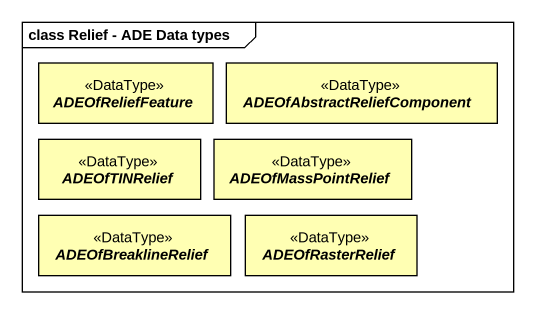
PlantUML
@startuml
mainframe class Relief - ADE Data types
hide circle
hide empty members
abstract class ADEOfReliefFeature <<DataType>> #FFFFB3
abstract class ADEOfAbstractReliefComponent <<DataType>> #FFFFB3
abstract class ADEOfTINRelief <<DataType>> #FFFFB3
abstract class ADEOfMassPointRelief <<DataType>> #FFFFB3
abstract class ADEOfBreaklineRelief <<DataType>> #FFFFB3
abstract class ADEOfRasterRelief <<DataType>> #FFFFB3
@enduml
